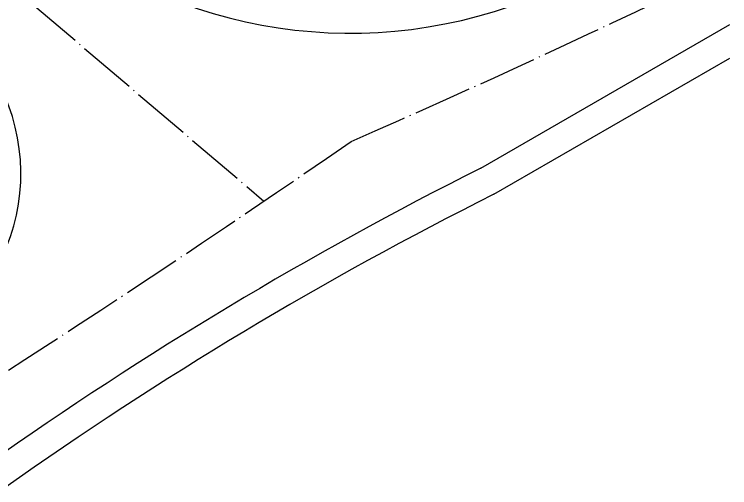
# Model space of a CAD drawing. Extents: x 36524853 to 36525459, y 2743936 to 2747542.
# Drawn here: x 36525075 to 36525148.6, y 2744806.1 to 2744854.8 of the extents above; entities that cross this region are included whole.
import ezdxf

# ---------------------------------------------------------------- set-up
doc = ezdxf.new("R2010")
doc.units = 0
doc.header["$LTSCALE"] = 1000
doc.header["$MEASUREMENT"] = 0
doc.linetypes.add('DASHDOT', pattern=[25.4, 12.7, -6.35, 0, -6.35])
doc.linetypes.add('DOTE', pattern=[2.42, 2, -0.2, 0.02, -0.2])
doc.layers.add('0-规划道路', color=4, linetype='Continuous')
doc.layers.add('0-规划道路中线', color=211, linetype='DASHDOT')

# ---------------------------------------------------------------- blocks, each defined once
blk = doc.blocks.new('分析图底图')
at = {"layer": '0-规划道路', "color": 251}
for p, q in [((99.764, -53.318), (125.373, -38.547)), ((101.11, -56), (125.373, -42.004))]:
    blk.add_line(p, q, dxfattribs=at)
for centre, radius, start, end in [((86.333, 10.562), 50, 229.59743, 293.32722), ((32.426, -53.863), 20, 305.2834, 49.59743), ((276.051, -404.561), 393, 116.65189, 125.2834), ((276.051, -404.561), 390, 116.65189, 125.2834)]:
    blk.add_arc(centre, radius, start, end, dxfattribs=at)
at = {"layer": '0-规划道路中线', "color": 251, "linetype": 'DOTE', "ltscale": 0.003}
blk.add_line((-7.724, 15.767), (77.439, -56.719), dxfattribs=at)
for centre, radius, start, end in [((-313.482, 865.991), 1000, 293.571982, 296.030862), ((-653.17, 1019.474), 1300.761, 302.46209, 304.651353)]:
    blk.add_arc(centre, radius, start, end, dxfattribs=at)

msp = doc.modelspace()

# ---------------------------------------------------------------- block references
msp.add_blockref('分析图底图', (36525023.274, 2744892.302))

doc.saveas('drawing.dxf')
